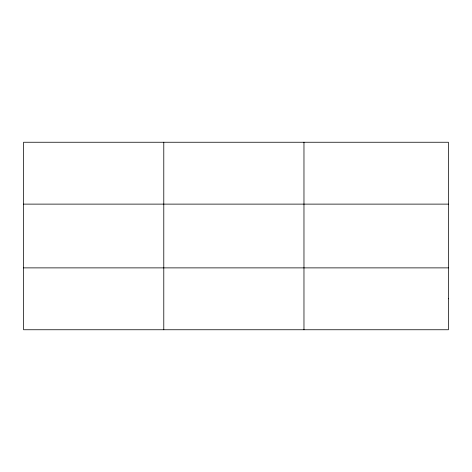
<?xml version="1.0" encoding="UTF-8"?>
<svg xmlns="http://www.w3.org/2000/svg" width="472" height="472" viewBox="0 0 472 472"><rect width="100%" height="100%" fill="white"/><g stroke="black" fill="none" stroke-linecap="round" stroke-linejoin="round"><path stroke-width="0.71" d="M163.784 142.249L163.784 329.751M303.968 142.249L303.968 329.751M23.6 204.122L448.4 204.122M23.6 267.878L448.4 267.878M448.4 298.811L448.4 329.751L23.6 329.751L23.6 142.249L448.4 142.249L448.4 298.811"/></g></svg>
